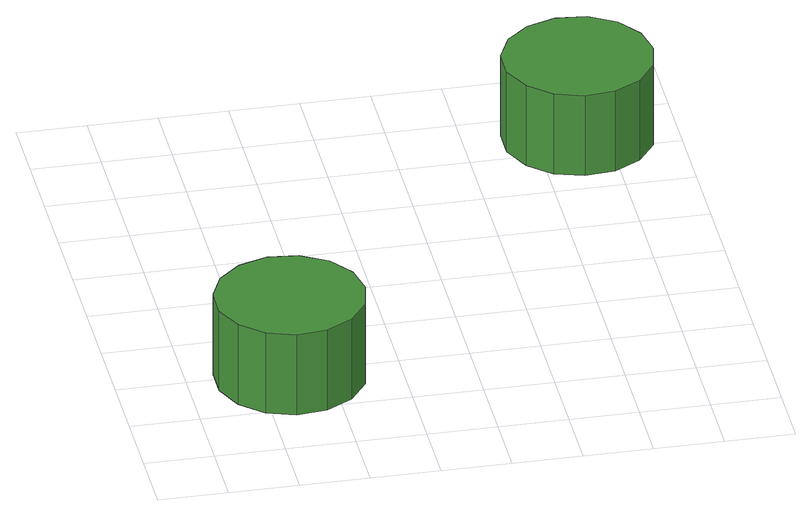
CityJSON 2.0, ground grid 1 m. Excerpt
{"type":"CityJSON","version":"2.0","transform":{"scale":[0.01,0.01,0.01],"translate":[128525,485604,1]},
"CityObjects":{
"tree1":{"type":"SolitaryVegetationObject","attributes":{"function":"something"},"geometry":[{"type":"MultiSurface","lod":"1","boundaries":[[[0,1,2,3,4,5,6,7,8,9,10,11,12,13,14]],[[15,16,17,18,19,20,21,22,23,24,25,26,27,28,29]],[[0,29,28,1]],[[1,28,27,2]],[[2,27,26,3]],[[3,26,25,4]],[[4,25,24,5]],[[5,24,23,6]],[[6,23,22,7]],[[7,22,21,8]],[[8,21,20,9]],[[9,20,19,10]],[[10,19,18,11]],[[11,18,17,12]],[[12,17,16,13]],[[13,16,15,14]],[[14,15,29,0]]]}]},
"tree2":{"type":"SolitaryVegetationObject","attributes":{"function":"something"},"geometry":[{"type":"MultiSurface","lod":"1","boundaries":[[[30,31,32,33,34,35,36,37,38,39,40,41,42,43,44]],[[45,46,47,48,49,50,51,52,53,54,55,56,57,58,59]],[[30,59,58,31]],[[31,58,57,32]],[[32,57,56,33]],[[33,56,55,34]],[[34,55,54,35]],[[35,54,53,36]],[[36,53,52,37]],[[37,52,51,38]],[[38,51,50,39]],[[39,50,49,40]],[[40,49,48,41]],[[41,48,47,42]],[[42,47,46,43]],[[43,46,45,44]],[[44,45,59,30]]]}]}
},
"vertices":[
[239,131,192],[230,174,192],[204,210,192],[165,232,192],[121,237,192],[79,223,192],[46,194,192],[28,153,192],[28,109,192],[46,68,192],[79,38,192],[121,24,192],[165,29,192],[204,51,192],[230,87,192],[230,87,63],[204,51,63],[165,29,63],[121,24,63],[79,38,63],[46,68,63],[28,109,63],[28,153,63],[46,194,63],[79,223,63],[121,237,63],[165,232,63],[204,210,63],[230,174,63],[239,131,63],
[767,740,154],[758,783,154],[732,819,154],[693,842,154],[649,846,154],[607,832,154],[574,803,154],[555,762,154],[555,718,154],[574,677,154],[607,647,154],[649,634,154],[693,638,154],[732,660,154],[758,696,154],[758,696,25],[732,660,25],[693,638,25],[649,634,25],[607,647,25],[574,677,25],[555,718,25],[555,762,25],[574,803,25],[607,832,25],[649,846,25],[693,842,25],[732,819,25],[758,783,25],[767,740,25]
]}
